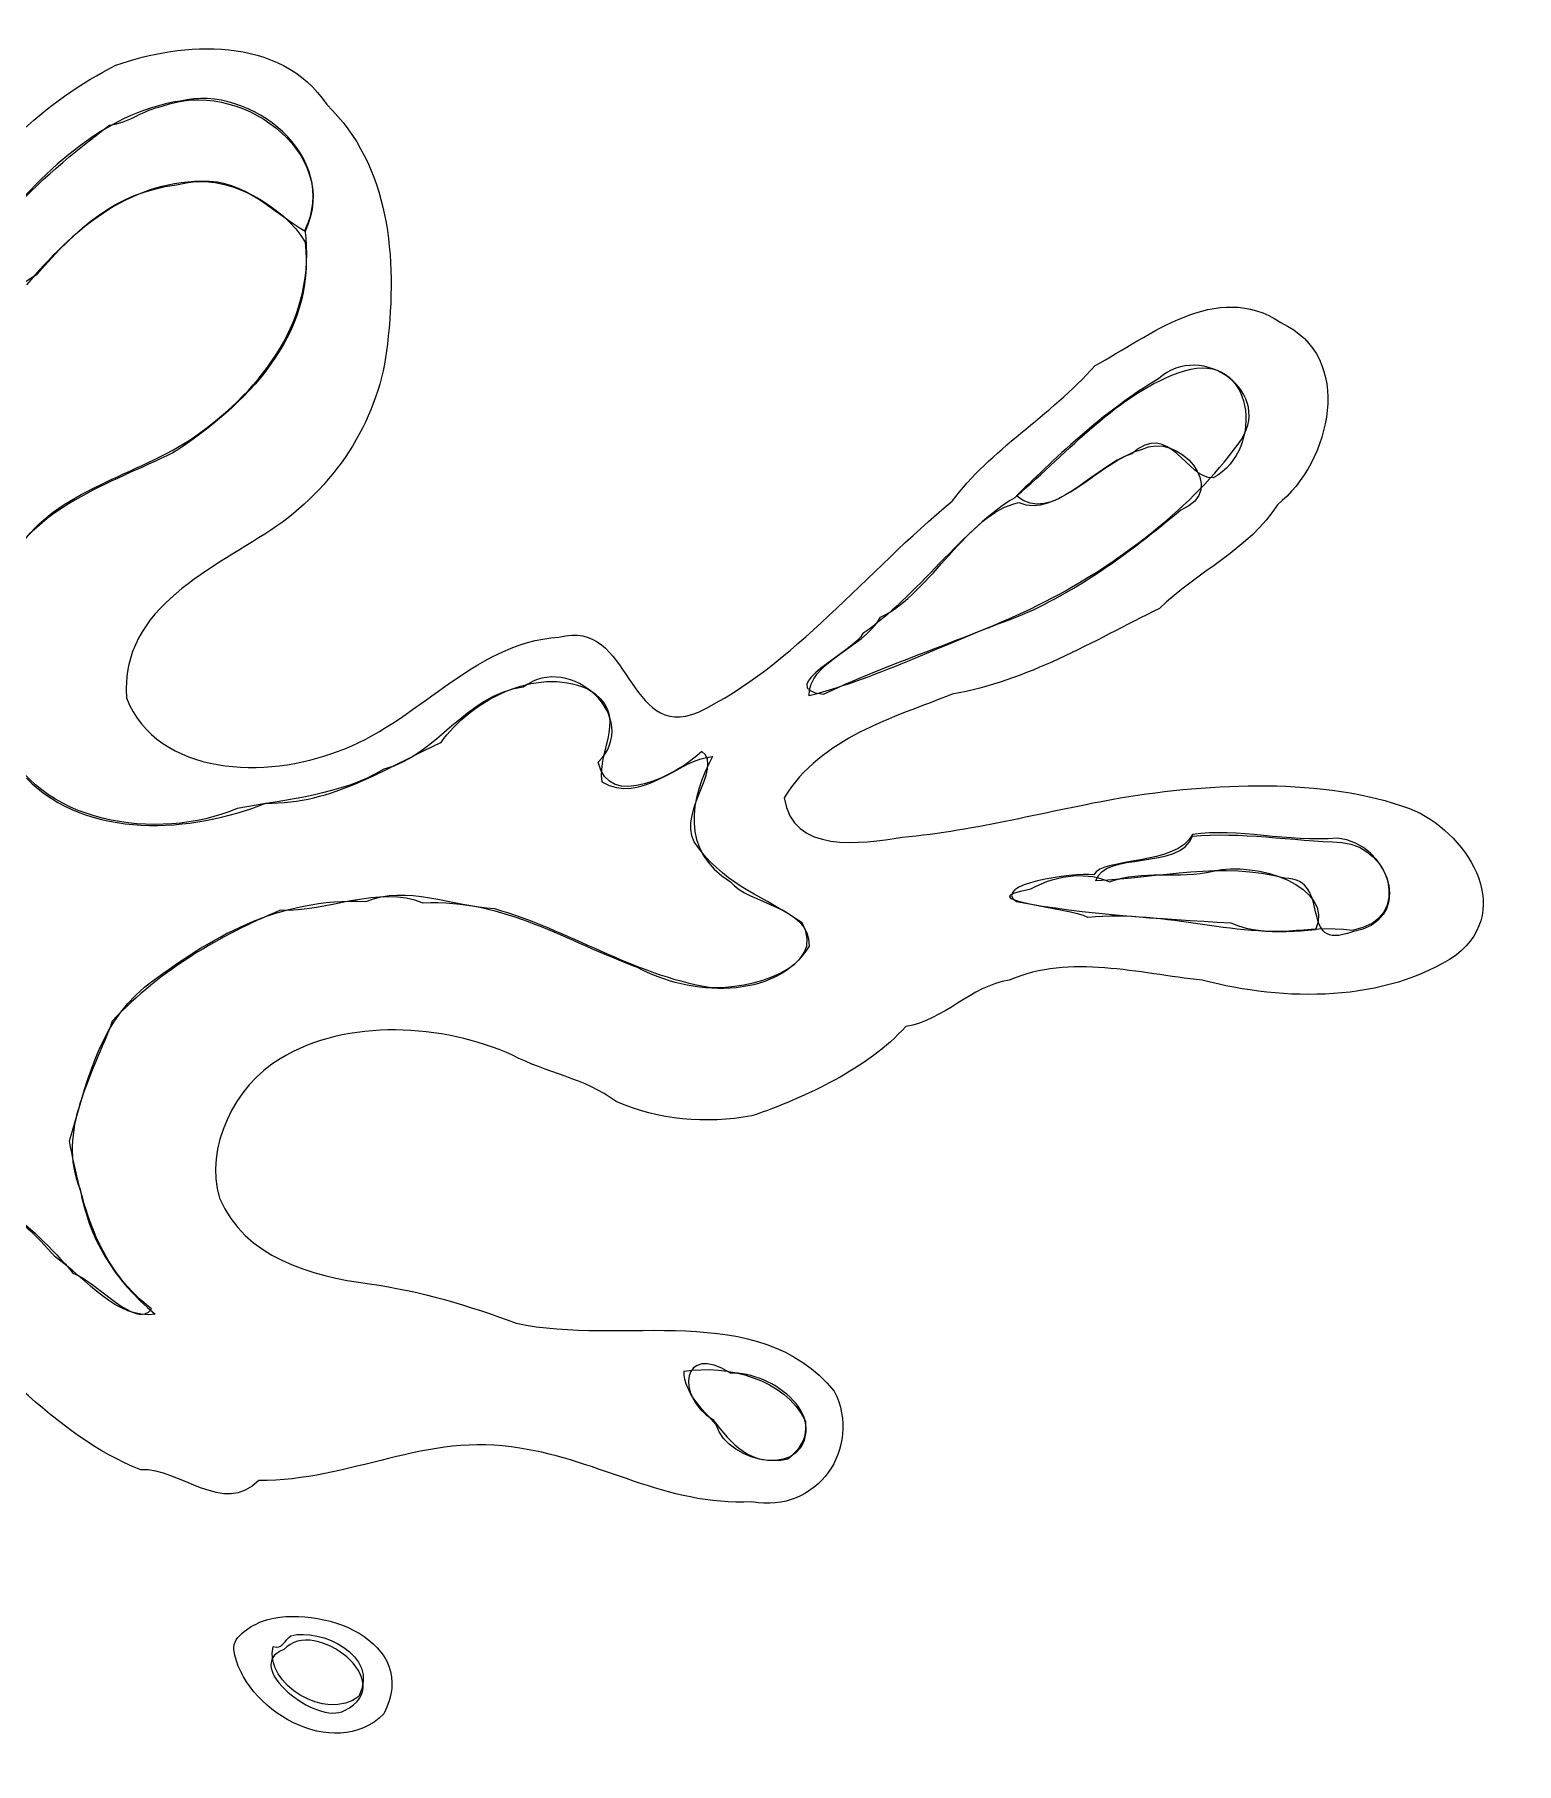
# Model space of a CAD drawing. Header units: millimetres. Extents: x -1 to 193, y 1 to 192.
# Drawn here: x 126.8 to 193.1, y 113 to 190.4 of the extents above; entities that cross this region are included whole.
import ezdxf

# ---------------------------------------------------------------- set-up
doc = ezdxf.new("R2010")
doc.units = ezdxf.units.MM
for name, color, linetype in [('gray0', 7, 'CONTINUOUS'), ('gray1', 7, 'CONTINUOUS'), ('gray2', 7, 'CONTINUOUS')]:
    doc.layers.add(name, color=color, linetype=linetype)

msp = doc.modelspace()

# ---------------------------------------------------------------- linework, layer by layer
at = {"layer": 'gray0', "color": 7}
for points in [[(162.080928, 160.853389)], [(185.760928, 150.293389)], [(160.480928, 126.613389)], [(136.960928, 119.355436)], [(140.640928, 115.355436)]]:
    msp.add_lwpolyline(points, close=True, dxfattribs=at)
for points in [[(130.400928, 189.013389), (133.387248, 190.077761), (137.765948, 190.389842), (139.840928, 187.253389)], [(122.560928, 181.493389), (124.190388, 184.603449), (127.316548, 187.478065), (130.400928, 189.013389)], [(138.880928, 181.653389), (140.458028, 184.862095), (136.498908, 188.194227), (133.280928, 187.413389)], [(133.280928, 187.413389), (129.749158, 186.877822), (127.012728, 184.091185), (124.840928, 181.453389)], [(139.840928, 187.253389), (142.680718, 184.517479), (143.007498, 180.409017), (142.560928, 176.533389)], [(133.920928, 172.373389), (137.031938, 174.584862), (139.385068, 177.661308), (138.880928, 181.653389)], [(174.240928, 175.573389), (176.652478, 176.855846), (179.672318, 179.432648), (182.560928, 177.493389)], [(182.560928, 177.493389), (185.890878, 175.954355), (184.807888, 171.264559), (182.400928, 169.333389)], [(142.560928, 176.533389), (142.218508, 173.271495), (140.380978, 170.339715), (137.600928, 168.373389)], [(180.640928, 172.053389), (182.419088, 174.3057), (178.987868, 176.746805), (177.080928, 174.973389)], [(167.840928, 169.493389), (169.535448, 171.805303), (172.233128, 173.300116), (174.240928, 175.573389)], [(177.080928, 174.973389), (174.698958, 173.607289), (172.250708, 171.2408), (170.640928, 169.653389)], [(126.080928, 167.413389), (127.663328, 169.957905), (131.400128, 170.647227), (133.920928, 172.373389)], [(172.640928, 165.333389), (175.554158, 166.959691), (178.548578, 169.182591), (180.640928, 172.053389)], [(170.640928, 169.653389), (168.406418, 168.361227), (166.221998, 165.176439), (163.840928, 163.573389)], [(156.480928, 160.053389), (160.723648, 162.099039), (164.040998, 166.37874), (167.840928, 169.493389)], [(182.400928, 169.333389), (181.182228, 167.382385), (178.789898, 166.310691), (177.120928, 164.693389)], [(137.600928, 168.373389), (134.863428, 166.509952), (130.578158, 164.790561), (130.880928, 160.693389)], [(162.080928, 160.853389), (165.534628, 162.506773), (169.262448, 163.498397), (172.640928, 165.333389)], [(150.240928, 163.413389), (153.504598, 164.277476), (153.252398, 158.691204), (156.480928, 160.053389)], [(177.120928, 164.693389), (174.111148, 163.211668), (171.218508, 161.447156), (167.840928, 160.853389)], [(140.320928, 158.293389), (143.836168, 159.496519), (146.338208, 163.145713), (150.240928, 163.413389)], [(163.840928, 163.573389), (163.471828, 162.758908), (159.773898, 161.135939), (162.080928, 160.853389)], [(152.000928, 157.813389), (153.969418, 159.760409), (150.769248, 162.777305), (148.640928, 161.173389)], [(148.640928, 161.173389), (146.005868, 160.783967), (144.838648, 158.147067), (142.400928, 157.493389)], [(130.880928, 160.693389), (132.263718, 157.148363), (137.214908, 157.065834), (140.320928, 158.293389)], [(167.840928, 160.853389), (165.183718, 159.788051), (161.989768, 158.928951), (160.320928, 156.213389)], [(135.840928, 155.733389), (132.270408, 154.238557), (126.847438, 155.014043), (125.280928, 158.933389)], [(156.640928, 158.293389), (155.537508, 157.237181), (152.433638, 155.630015), (152.000928, 157.813389)], [(156.480928, 153.973389), (155.288658, 155.334477), (157.684908, 157.545104), (156.640928, 158.293389)], [(142.400928, 157.493389), (140.451848, 156.333132), (138.094538, 156.158431), (135.840928, 155.733389)], [(175.360928, 156.213389), (179.460808, 156.881645), (184.492488, 157.149458), (188.320928, 155.733389)], [(160.320928, 156.213389), (160.686768, 153.697795), (163.774118, 154.159051), (165.600928, 154.453389)], [(165.600928, 154.453389), (168.967368, 154.766991), (172.105598, 155.631545), (175.360928, 156.213389)], [(188.320928, 155.733389), (190.822638, 154.755697), (193.102038, 151.283143), (190.400928, 149.173389)], [(185.080928, 154.413389), (182.887628, 154.211903), (180.616288, 154.868996), (178.600928, 154.573389)], [(178.600928, 154.573389), (177.887618, 153.171544), (174.588398, 153.54879), (174.180928, 152.773389)], [(185.760928, 150.293389), (188.588528, 150.790035), (187.413308, 154.184667), (185.080928, 154.413389)], [(161.120928, 150.613389), (159.410718, 151.836162), (157.889148, 152.153146), (156.480928, 153.973389)], [(174.180928, 152.773389), (173.212918, 152.876458), (169.590608, 152.33213), (170.720928, 151.573389)], [(131.680928, 147.733389), (134.595158, 149.960816), (137.684868, 151.764597), (141.600928, 151.573389)], [(141.600928, 151.573389), (143.369228, 152.336095), (145.519408, 151.368048), (147.360928, 151.253389)], [(147.360928, 151.253389), (150.659308, 150.317567), (153.518008, 148.320267), (156.960928, 147.733389)], [(170.720928, 151.573389), (173.809338, 150.983976), (177.070498, 150.811651), (180.320928, 150.613389)], [(156.960928, 147.733389), (158.704938, 147.615461), (162.319568, 148.565357), (161.120928, 150.613389)], [(180.320928, 150.613389), (182.200998, 149.824865), (183.588798, 150.572869), (185.760928, 150.293389)], [(179.040928, 148.053389), (176.175068, 148.339098), (173.136958, 149.231099), (170.400928, 148.053389)], [(190.400928, 149.173389), (187.258098, 147.053532), (182.714688, 147.072579), (179.040928, 148.053389)], [(170.400928, 148.053389), (168.676758, 147.788589), (167.480058, 146.250364), (165.760928, 145.973389)], [(128.320928, 140.853389), (129.105788, 143.28554), (129.489578, 145.883822), (131.680928, 147.733389)], [(148.160928, 144.693389), (145.062348, 146.083613), (140.750358, 146.367439), (137.760928, 144.533389)], [(165.760928, 145.973389), (164.068828, 144.092794), (161.314158, 142.816005), (158.880928, 141.973389)], [(137.760928, 144.533389), (135.709938, 143.315525), (134.368658, 140.53983), (135.040928, 138.293389)], [(152.800928, 142.613389), (151.404378, 143.669136), (149.663148, 143.892762), (148.160928, 144.693389)], [(158.880928, 141.973389), (156.797558, 141.601204), (154.712968, 141.787892), (152.800928, 142.613389)], [(121.600928, 140.213389), (124.136798, 138.997632), (126.643178, 137.162111), (128.480928, 134.933389)], [(132.000928, 133.333389), (129.461588, 135.296328), (128.897968, 138.077636), (128.320928, 140.853389)], [(135.040928, 138.293389), (136.179058, 135.640938), (139.114408, 134.79768), (141.760928, 134.453389)], [(128.480928, 134.933389), (129.566758, 134.558081), (131.320478, 132.361781), (132.000928, 133.333389)], [(131.520928, 126.133389), (127.591638, 127.629839), (124.667828, 131.553767), (121.120928, 133.973389)], [(141.760928, 134.453389), (144.054888, 134.125748), (146.217518, 133.481046), (148.320928, 132.693389)], [(148.320928, 132.693389), (153.057348, 131.655323), (159.117268, 133.812454), (162.560928, 129.653389)], [(157.920928, 130.453389), (155.728568, 131.852117), (155.434878, 129.425465), (157.120928, 128.373389)], [(160.480928, 126.613389), (162.767818, 128.354091), (159.704248, 130.583089), (157.920928, 130.453389)], [(162.560928, 129.653389), (163.852948, 127.101001), (161.783658, 124.145877), (158.880928, 124.693389)], [(148.480928, 127.093389), (144.334478, 127.853003), (140.876028, 125.595393), (136.800928, 125.653389)], [(157.120928, 128.373389), (158.003748, 127.281842), (158.762668, 126.268258), (160.480928, 126.613389)], [(158.880928, 124.693389), (154.998918, 124.490659), (152.065858, 126.57891), (148.480928, 127.093389)], [(136.800928, 125.653389), (135.237328, 124.022704), (133.284068, 126.207622), (131.520928, 126.133389)], [(136.960928, 119.355436), (139.579988, 120.198933), (144.074468, 118.431866), (142.400928, 115.195436)], [(135.680928, 118.075436), (135.619728, 118.713096), (136.543368, 119.169193), (136.960928, 119.355436)], [(140.640928, 115.355436), (143.162958, 116.573382), (139.291408, 119.608457), (137.920928, 118.075436)], [(142.400928, 115.195436), (140.164658, 112.980403), (136.078648, 115.407098), (135.680928, 118.075436)], [(137.920928, 118.075436), (135.983328, 117.358945), (139.438298, 114.631224), (140.640928, 115.355436)]]:
    msp.add_open_spline(points, degree=3, dxfattribs=at)
at = {"layer": 'gray1', "color": 7}
for points in [[(133.12, 183.65841)], [(176.32, 171.81841)], [(179.52, 152.93841)], [(155.84, 130.53841)], [(138.24, 118.69841)]]:
    msp.add_lwpolyline(points, close=True, dxfattribs=at)
for points in [[(133.12, 183.65841), (135.36203, 184.325336), (137.95736, 182.664182), (138.88, 181.09841)], [(126.88, 179.65841), (128.63636, 181.671329), (130.34754, 183.330613), (133.12, 183.65841)], [(138.88, 181.09841), (139.35422, 176.895747), (136.21526, 173.77556), (132.96, 171.65841)], [(122.64, 176.85841), (123.99801, 177.578106), (125.44947, 178.796714), (126.88, 179.65841)], [(176.32, 171.81841), (177.9719, 172.671337), (180.29135, 169.97441), (178.08, 169.09841)], [(132.96, 171.65841), (130.12227, 170.279292), (126.65192, 169.220099), (125.28, 166.21841)], [(170.82, 169.43841), (172.53902, 168.714231), (174.34783, 171.220157), (176.32, 171.81841)], [(164.64, 164.29841), (166.90305, 165.405906), (168.52591, 168.942639), (170.82, 169.43841)], [(178.08, 169.09841), (175.76725, 167.159002), (173.38067, 165.397849), (170.72, 164.29841)], [(161.44, 160.77841), (161.3946, 162.31019), (163.81179, 162.856093), (164.64, 164.29841)], [(170.72, 164.29841), (167.6057, 163.175705), (164.66732, 161.628273), (161.44, 160.77841)], [(144.96, 158.69841), (146.27009, 160.53045), (149.15341, 162.130691), (151.52, 161.09841)], [(151.52, 161.09841), (153.47315, 159.970499), (151.90253, 158.350066), (152.16, 156.93841)], [(137.12, 155.97841), (140.12978, 155.92797), (142.45298, 157.535068), (144.96, 158.69841)], [(152.16, 156.93841), (153.93067, 155.848824), (155.63171, 157.987567), (157.12, 158.05841)], [(157.12, 158.05841), (156.099, 156.216976), (155.65899, 153.834875), (157.92, 152.45841)], [(126.4, 157.09841), (129.11703, 154.303428), (133.81899, 154.652925), (137.12, 155.97841)], [(179.52, 152.93841), (181.43781, 153.415434), (184.98854, 152.22486), (184.11, 150.30841)], [(171.36, 152.13841), (172.6238, 152.83951), (173.99096, 152.883687), (174.88, 152.45841)], [(174.88, 152.45841), (176.36441, 153.011304), (177.99738, 152.5583), (179.52, 152.93841)], [(144.16, 151.49841), (142.15462, 152.322791), (139.89602, 151.096169), (137.76, 151.17841)], [(157.92, 152.45841), (158.71271, 151.439711), (161.48965, 151.371741), (161.44, 149.57841)], [(173.92, 150.85841), (173.10671, 151.301422), (168.45761, 151.616087), (171.36, 152.13841)], [(137.76, 151.17841), (135.04361, 150.031391), (132.45796, 148.568736), (130.24, 146.21841)], [(153.76, 148.61841), (150.63209, 149.752461), (147.83122, 151.676035), (144.16, 151.49841)], [(184.11, 150.30841), (180.60757, 149.860555), (177.50832, 151.20375), (173.92, 150.85841)], [(161.44, 149.57841), (159.95472, 147.084058), (156.04214, 147.362767), (153.76, 148.61841)], [(130.24, 146.21841), (129.3922, 143.848918), (127.72025, 141.26794), (128.8, 138.69841)], [(127.68, 135.65841), (126.0398, 137.63016), (123.48691, 139.331636), (121.12, 140.29841)], [(128.8, 138.69841), (129.19971, 136.533392), (130.28023, 134.650372), (132.16, 133.09841)], [(132.16, 133.09841), (130.45314, 132.818801), (129.09247, 134.700437), (127.68, 135.65841)], [(155.84, 130.53841), (157.76707, 130.852643), (160.36654, 130.208551), (161.28, 128.29841)], [(157.28, 128.13841), (156.6498, 128.845872), (155.84667, 129.586729), (155.84, 130.53841)], [(161.28, 128.29841), (161.57253, 125.603665), (157.79409, 126.383774), (157.28, 128.13841)], [(137.44, 118.21841), (137.839, 118.046073), (137.97896, 118.531546), (138.24, 118.69841)], [(138.24, 118.69841), (139.55951, 119.04645), (142.24157, 117.846472), (141.28, 115.97841)], [(141.28, 115.97841), (139.81301, 114.835676), (137.04498, 116.523833), (137.44, 118.21841)]]:
    msp.add_open_spline(points, degree=3, dxfattribs=at)
at = {"layer": 'gray2', "color": 7}
for points in [[(132.48, 187.17779)], [(178.24, 175.33779)], [(178.6, 154.49779)]]:
    msp.add_lwpolyline(points, close=True, dxfattribs=at)
for points in [[(132.48, 187.17779), (135.83317, 188.491583), (140.57002, 185.15094), (138.88, 181.57779)], [(130.12, 186.33779), (130.97694, 186.415169), (131.6408, 187.040509), (132.48, 187.17779)], [(122.6, 176.97779), (123.61562, 180.993855), (126.90536, 183.900637), (130.12, 186.33779)], [(134.24, 183.81779), (130.90818, 183.778927), (128.46214, 181.616258), (126.4, 179.17779)], [(138.88, 181.57779), (137.43454, 182.389517), (136.21168, 183.907055), (134.24, 183.81779)], [(178.24, 175.33779), (181.31203, 176.290539), (181.92213, 171.833112), (179.52, 170.53779)], [(170.72, 169.73779), (173.06782, 171.67134), (175.19967, 174.347543), (178.24, 175.33779)], [(179.52, 170.53779), (178.37105, 170.46745), (177.56059, 173.158674), (175.88, 171.61779)], [(175.88, 171.61779), (174.15252, 171.076629), (172.30877, 168.406588), (170.72, 169.73779)], [(174.28, 152.49779), (174.60361, 153.830644), (178.07105, 152.966453), (178.6, 154.49779)], [(178.6, 154.49779), (180.66558, 154.692463), (183.08918, 154.305565), (185.28, 154.21779)], [(185.28, 154.21779), (187.5897, 153.999393), (188.4283, 150.62513), (185.76, 150.21779)], [(182.72, 152.61779), (179.9762, 153.362043), (177.10523, 152.62109), (174.28, 152.49779)], [(185.76, 150.21779), (183.23088, 149.271933), (184.95226, 152.576199), (182.72, 152.61779)]]:
    msp.add_open_spline(points, degree=3, dxfattribs=at)

doc.saveas('drawing.dxf')
